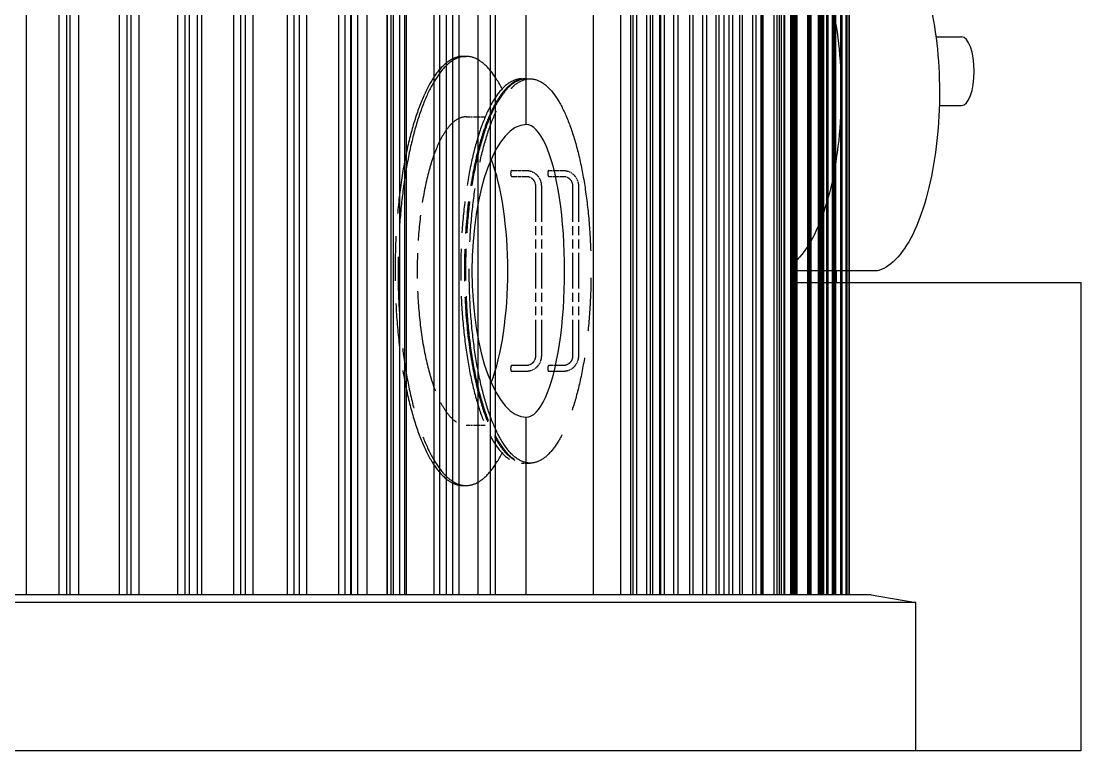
# Model space of a CAD drawing. Header units: millimetres. Extents: x -4172 to 126100, y -2 to 142133.
# Drawn here: x 68230 to 70945, y 42618 to 44488 of the extents above; entities that cross this region are included whole.
import ezdxf

# ---------------------------------------------------------------- set-up
doc = ezdxf.new("R2010")
doc.units = ezdxf.units.MM
doc.header["$LTSCALE"] = 100
doc.linetypes.add('DOUBLE_DASH_CHAIN', pattern=[1.2403, 0.6614, -0.0827, 0.1654, -0.0827, 0.1654, -0.0827])
doc.layers.add('Reference', color=7, linetype='DOUBLE_DASH_CHAIN', lineweight=25)
doc.layers.add('Visible', color=7, linetype='Continuous', lineweight=25)

msp = doc.modelspace()

# ---------------------------------------------------------------- linework, layer by layer
at = {"layer": 'Reference', "ltscale": 0.025294}
for p, q in [((69362.33, 44397.58), (69369.92, 44397.58)), ((69362.33, 43297.58), (69369.92, 43297.58))]:
    msp.add_line(p, q, dxfattribs=at)
at = {"layer": 'Reference', "ltscale": 0.031642}
for p, q in [((69512.2, 44340.08), (69521.69, 44340.08)), ((69524.53, 44340.08), (69534.02, 44340.08)), ((69512.2, 43355.08), (69521.69, 43355.08)), ((69524.53, 43355.08), (69534.02, 43355.08))]:
    msp.add_line(p, q, dxfattribs=at)
at = {"layer": 'Reference', "ltscale": 0.164284}
for p, q in [((69369.92, 44242.58), (69419.04, 44242.58)), ((69369.92, 43452.58), (69419.04, 43452.58))]:
    msp.add_line(p, q, dxfattribs=at)
at = {"layer": 'Reference', "ltscale": 0.12687}
for p, q in [((69486.51, 44105.08), (69524.46, 44105.08)), ((69581.52, 44105.08), (69619.46, 44105.08)), ((69486.51, 44090.08), (69524.46, 44090.08)), ((69581.52, 44090.08), (69619.46, 44090.08)), ((69524.46, 43605.08), (69486.51, 43605.08)), ((69524.46, 43590.08), (69486.51, 43590.08)), ((69619.46, 43605.08), (69581.52, 43605.08)), ((69619.46, 43590.08), (69581.52, 43590.08))]:
    msp.add_line(p, q, dxfattribs=at)
at = {"layer": 'Reference', "ltscale": 1.380694}
for p, q in [((69547.78, 44065.08), (69547.78, 43630.08)), ((69562.78, 44065.08), (69562.78, 43630.08)), ((69642.79, 44065.08), (69642.79, 43630.08)), ((69657.79, 44065.08), (69657.79, 43630.08))]:
    msp.add_line(p, q, dxfattribs=at)
at = {"layer": 'Reference', "ltscale": 9.441175}
msp.add_ellipse((69369.92, 43847.58), major_axis=(0, -550), ratio=0.3166891, start_param=2.5833181, end_param=6.8414599, dxfattribs=at)
at = {"layer": 'Reference', "ltscale": 6.965557}
msp.add_ellipse((69362.33, 43847.58), major_axis=(0, -550), ratio=0.3166891, start_param=3.1415927, end_param=6.2831853, dxfattribs=at)
at = {"layer": 'Reference', "ltscale": 4.911191}
for centre in [(69512.2, 43847.58), (69524.53, 43847.58)]:
    msp.add_ellipse(centre, major_axis=(0, -492.5), ratio=0.3166891, start_param=3.1415927, end_param=6.2831853, dxfattribs=at)
at = {"layer": 'Reference', "ltscale": 4.939713}
msp.add_ellipse((69521.69, 43847.58), major_axis=(0, -492.5), ratio=0.3166891, start_param=3.1324703, end_param=6.2923077, dxfattribs=at)
at = {"layer": 'Reference', "ltscale": 8.316452}
msp.add_ellipse((69534.02, 43847.58), major_axis=(0, -492.5), ratio=0.3166891, dxfattribs=at)
at = {"layer": 'Reference', "ltscale": 3.938905}
msp.add_ellipse((69369.92, 43847.58), major_axis=(0, 395), ratio=0.3166891, start_param=0, end_param=3.1415927, dxfattribs=at)
at = {"layer": 'Reference', "ltscale": 0.074691}
for centre in [(69486.51, 44097.58), (69581.52, 44097.58), (69486.51, 43597.58), (69581.52, 43597.58)]:
    msp.add_ellipse(centre, major_axis=(0, -7.5), ratio=0.3166891, start_param=3.1415927, end_param=6.2831853, dxfattribs=at)
at = {"layer": 'Reference', "ltscale": 0.198545}
for points, knots in [([(69524.46, 44105.08), (69528.51, 44105.08), (69532.56, 44104.4), (69540.25, 44101.77), (69543.89, 44099.81), (69550.38, 44094.84), (69553.23, 44091.83), (69557.9, 44085.05), (69559.72, 44081.29), (69562.16, 44073.38), (69562.78, 44069.23), (69562.78, 44065.08), (69562.78, 44065.08), (69562.78, 44065.08)], [0, 0, 0, 0, 0.3140622, 0.3140622, 0.6282215, 0.6282215, 0.9423808, 0.9423808, 1.25654, 1.25654, 1.5706993, 1.5706993, 1.5707963, 1.5707963, 1.5707963, 1.5707963]), ([(69619.46, 44105.08), (69623.52, 44105.08), (69627.57, 44104.4), (69635.26, 44101.77), (69638.89, 44099.81), (69645.38, 44094.84), (69648.24, 44091.83), (69652.91, 44085.05), (69654.73, 44081.29), (69657.17, 44073.38), (69657.79, 44069.23), (69657.79, 44065.08), (69657.79, 44065.08), (69657.79, 44065.08)], [0, 0, 0, 0, 0.3140622, 0.3140622, 0.6282215, 0.6282215, 0.9423808, 0.9423808, 1.25654, 1.25654, 1.5706993, 1.5706993, 1.5707963, 1.5707963, 1.5707963, 1.5707963]), ([(69562.78, 43630.08), (69562.78, 43625.93), (69562.16, 43621.78), (69559.72, 43613.87), (69557.91, 43610.11), (69553.24, 43603.33), (69550.38, 43600.32), (69543.89, 43595.35), (69540.26, 43593.39), (69532.57, 43590.76), (69528.51, 43590.08), (69524.46, 43590.08)], [1.5707963, 1.5707963, 1.5707963, 1.5707963, 1.8849556, 1.8849556, 2.1991149, 2.1991149, 2.5132741, 2.5132741, 2.8274334, 2.8274334, 3.1415927, 3.1415927, 3.1415927, 3.1415927]), ([(69657.79, 43630.08), (69657.79, 43625.93), (69657.17, 43621.78), (69654.73, 43613.87), (69652.91, 43610.11), (69648.24, 43603.33), (69645.39, 43600.32), (69638.9, 43595.35), (69635.26, 43593.39), (69627.57, 43590.76), (69623.52, 43590.08), (69619.46, 43590.08)], [1.5707963, 1.5707963, 1.5707963, 1.5707963, 1.8849556, 1.8849556, 2.1991149, 2.1991149, 2.5132741, 2.5132741, 2.8274334, 2.8274334, 3.1415927, 3.1415927, 3.1415927, 3.1415927])]:
    msp.add_open_spline(points, degree=3, knots=knots, dxfattribs=at)
at = {"layer": 'Reference', "ltscale": 0.125827}
for points, knots in [([(69524.46, 44090.08), (69526.86, 44090.08), (69529.26, 44089.68), (69533.85, 44088.11), (69536.04, 44086.93), (69539.99, 44083.9), (69541.76, 44082.04), (69544.68, 44077.81), (69545.83, 44075.43), (69547.38, 44070.42), (69547.78, 44067.78), (69547.78, 44065.12), (69547.78, 44065.1), (69547.78, 44065.08)], [0, 0, 0, 0, 0.3141593, 0.3141593, 0.6283185, 0.6283185, 0.9424778, 0.9424778, 1.2566371, 1.2566371, 1.5682278, 1.5682278, 1.5707963, 1.5707963, 1.5707963, 1.5707963]), ([(69619.46, 44090.08), (69621.86, 44090.08), (69624.26, 44089.68), (69628.85, 44088.11), (69631.04, 44086.93), (69635, 44083.9), (69636.77, 44082.04), (69639.69, 44077.81), (69640.84, 44075.43), (69642.38, 44070.42), (69642.78, 44067.78), (69642.79, 44065.12), (69642.79, 44065.1), (69642.79, 44065.08)], [0, 0, 0, 0, 0.3141593, 0.3141593, 0.6283185, 0.6283185, 0.9424778, 0.9424778, 1.2566371, 1.2566371, 1.5682278, 1.5682278, 1.5707963, 1.5707963, 1.5707963, 1.5707963]), ([(69547.78, 43630.08), (69547.78, 43627.45), (69547.39, 43624.83), (69545.88, 43619.84), (69544.75, 43617.48), (69541.86, 43613.24), (69540.11, 43611.36), (69536.17, 43608.31), (69533.99, 43607.12), (69529.4, 43605.51), (69527.01, 43605.1), (69524.56, 43605.08), (69524.51, 43605.08), (69524.46, 43605.08)], [1.5707963, 1.5707963, 1.5707963, 1.5707963, 1.8810105, 1.8810105, 2.1925666, 2.1925666, 2.5067258, 2.5067258, 2.8208851, 2.8208851, 3.1350444, 3.1350444, 3.1415927, 3.1415927, 3.1415927, 3.1415927]), ([(69642.79, 43630.08), (69642.79, 43627.45), (69642.4, 43624.83), (69640.88, 43619.84), (69639.75, 43617.48), (69636.87, 43613.24), (69635.11, 43611.36), (69631.17, 43608.31), (69628.99, 43607.12), (69624.41, 43605.51), (69622.01, 43605.1), (69619.56, 43605.08), (69619.51, 43605.08), (69619.46, 43605.08)], [1.5707963, 1.5707963, 1.5707963, 1.5707963, 1.8810105, 1.8810105, 2.1925666, 2.1925666, 2.5067258, 2.5067258, 2.8208851, 2.8208851, 3.1350444, 3.1350444, 3.1415927, 3.1415927, 3.1415927, 3.1415927])]:
    msp.add_open_spline(points, degree=3, knots=knots, dxfattribs=at)
at = {"layer": 'Visible'}
for p, q in [((68326.5, 48882.58), (68326.5, 43017.58)), ((68347.51, 43017.58), (68347.51, 48882.58)), ((68356.28, 43017.58), (68356.28, 48882.58)), ((68377.29, 48882.58), (68377.29, 43017.58)), ((68481.65, 48882.58), (68481.65, 43017.58)), ((68501.89, 43017.58), (68501.89, 48882.58)), ((68511.84, 43017.58), (68511.84, 48882.58)), ((68532.08, 48882.58), (68532.08, 43017.58)), ((68630.96, 48882.58), (68630.96, 43017.58)), ((68650.41, 43017.58), (68650.41, 48882.58)), ((68661.54, 43017.58), (68661.54, 48882.58)), ((68680.99, 48882.58), (68680.99, 43017.58)), ((68774.34, 48882.58), (68774.34, 43017.58)), ((68793, 43017.58), (68793, 48882.58)), ((68805.3, 43017.58), (68805.3, 48882.58)), ((68823.96, 48882.58), (68823.96, 43017.58)), ((68911.73, 48882.58), (68911.73, 43017.58)), ((68929.58, 43017.58), (68929.58, 48882.58)), ((68943.05, 43017.58), (68943.05, 48882.58)), ((68960.9, 48882.58), (68960.9, 43017.58)), ((69043.05, 48882.58), (69043.05, 43017.58)), ((69060.09, 43017.58), (69060.09, 48882.58)), ((69074.72, 43017.58), (69074.72, 48882.58)), ((69091.76, 48882.58), (69091.76, 43017.58)), ((69168.24, 48882.58), (69168.24, 43017.58)), ((69184.46, 43017.58), (69184.46, 48882.58)), ((69200.23, 43017.58), (69200.23, 48882.58)), ((69216.45, 48882.58), (69216.45, 43017.58)), ((69287.23, 48882.58), (69287.23, 43017.58)), ((69302.62, 43017.58), (69302.62, 48882.58)), ((69319.54, 43017.58), (69319.54, 48882.58)), ((69334.93, 48882.58), (69334.93, 43017.58)), ((69399.97, 48882.58), (69399.97, 43017.58)), ((69432.57, 43017.58), (69432.57, 48882.58)), ((69798.36, 43017.58), (69798.36, 48882.58)), ((69831.98, 48882.58), (69831.98, 43017.58)), ((69867.88, 48882.58), (69867.88, 43017.58)), ((69878.13, 43017.58), (69878.13, 48882.58)), ((69901.71, 43017.58), (69901.71, 48882.58)), ((69911.97, 48882.58), (69911.97, 43017.58)), ((69941.98, 48882.58), (69941.98, 43017.58)), ((69951.35, 43017.58), (69951.35, 48882.58)), ((69976, 43017.58), (69976, 48882.58)), ((69985.38, 48882.58), (69985.38, 43017.58)), ((70009.48, 48882.58), (70009.48, 43017.58)), ((70017.97, 43017.58), (70017.97, 48882.58)), ((70043.68, 43017.58), (70043.68, 48882.58)), ((70052.18, 48882.58), (70052.18, 43017.58)), ((70070.35, 48882.58), (70070.35, 43017.58)), ((70077.97, 43017.58), (70077.97, 48882.58)), ((70104.72, 43017.58), (70104.72, 48882.58)), ((70112.33, 48882.58), (70112.33, 43017.58)), ((70124.57, 48882.58), (70124.57, 43017.58)), ((70131.29, 43017.58), (70131.29, 48882.58)), ((70159.08, 43017.58), (70159.08, 48882.58)), ((70165.8, 48882.58), (70165.8, 43017.58)), ((70172.11, 48882.58), (70172.11, 43017.58)), ((70177.94, 43017.58), (70177.94, 48882.58)), ((70204.08, 48882.58), (70204.08, 43017.58)), ((70206.73, 43017.58), (70206.73, 48882.58)), ((70209.96, 43017.58), (70209.96, 48882.58)), ((70210.68, 43017.58), (70210.68, 48882.58)), ((70212.56, 48882.58), (70212.56, 43017.58)), ((70212.93, 48882.58), (70212.93, 43017.58)), ((70215.67, 48882.58), (70215.67, 43017.58)), ((70216.78, 43017.58), (70216.78, 48882.58)), ((70217.86, 43017.58), (70217.86, 48882.58)), ((70245.18, 43017.58), (70245.18, 48882.58)), ((70245.41, 48882.58), (70245.41, 43017.58)), ((70247.02, 48882.58), (70247.02, 43017.58)), ((70247.66, 43017.58), (70247.66, 48882.58)), ((70249.27, 48882.58), (70249.27, 43017.58)), ((70250.39, 43017.58), (70250.39, 48882.58)), ((70251.06, 43017.58), (70251.06, 48882.58)), ((70252.6, 48882.58), (70252.6, 43017.58)), ((70272.93, 43017.58), (70272.93, 48882.58)), ((70274.37, 48882.58), (70274.37, 43017.58)), ((70276.11, 48882.58), (70276.11, 43017.58)), ((70277.5, 43017.58), (70277.5, 48882.58)), ((70279.99, 48882.58), (70279.99, 43017.58)), ((70281.85, 43017.58), (70281.85, 48882.58)), ((70284.08, 43017.58), (70284.08, 48882.58)), ((70285.88, 48882.58), (70285.88, 43017.58)), ((70293.91, 43017.58), (70293.91, 48882.58)), ((70294.95, 48882.58), (70294.95, 43017.58)), ((70296.2, 48882.58), (70296.2, 43017.58)), ((70297.19, 43017.58), (70297.19, 48882.58)), ((70307.82, 48882.58), (70307.82, 43017.58)), ((70308.13, 43017.58), (70308.13, 48882.58)), ((70308.77, 48882.58), (70308.77, 43017.58)), ((70309.26, 43017.58), (70309.26, 48882.58)), ((70309.51, 48882.58), (70309.51, 43017.58)), ((70310.09, 43017.58), (70310.09, 48882.58)), ((70311, 43017.58), (70311, 48882.58)), ((70312.4, 48882.58), (70312.4, 43017.58)), ((70315.57, 43017.58), (70315.57, 48882.58)), ((70315.8, 48882.58), (70315.8, 43017.58)), ((70316.05, 48882.58), (70316.05, 43017.58)), ((70316.22, 43017.58), (70316.22, 48882.58)), ((70316.78, 43017.58), (70316.78, 48882.58)), ((70316.78, 43017.58), (70316.78, 48882.58)), ((70328.86, 48882.58), (70328.86, 43017.58)), ((70329.9, 43017.58), (70329.9, 48882.58)), ((70331.14, 43017.58), (70331.14, 48882.58)), ((70332.13, 48882.58), (70332.13, 43017.58)), ((70343.11, 48882.58), (70343.11, 43017.58)), ((70343.75, 43017.58), (70343.75, 48882.58)), ((70344.49, 43017.58), (70344.49, 48882.58)), ((70345.08, 48882.58), (70345.08, 43017.58)), ((70350.57, 48882.58), (70350.57, 43017.58)), ((70350.8, 43017.58), (70350.8, 48882.58)), ((70351.05, 43017.58), (70351.05, 48882.58)), ((70351.22, 48882.58), (70351.22, 43017.58)), ((70351.78, 43017.58), (70351.78, 48882.58)), ((68244.17, 43017.58), (68244.17, 48877.58)), ((68693.5, 43017.58), (68693.5, 48877.58)), ((69076.54, 43017.58), (69076.54, 48877.58)), ((69116.27, 43017.58), (69116.27, 48877.58)), ((69167.56, 43017.58), (69167.56, 48877.58)), ((69177.75, 43017.58), (69177.75, 48877.58)), ((69212.7, 43017.58), (69212.7, 48877.58)), ((69524.06, 44222.58), (69524.06, 48877.58)), ((69766.77, 43017.58), (69766.77, 48877.58)), ((69806.97, 43017.58), (69806.97, 48877.58)), ((69841.92, 43017.58), (69841.92, 48877.58)), ((69848.14, 43017.58), (69848.14, 48877.58)), ((69865.84, 43017.58), (69865.84, 48877.58)), ((70031.16, 43017.58), (70031.16, 48877.58)), ((70127.26, 43017.58), (70127.26, 48877.58)), ((70166.87, 43017.58), (70166.87, 48877.58)), ((70184.58, 43017.58), (70184.58, 48877.58)), ((70186.67, 43017.58), (70186.67, 48877.58)), ((70201.67, 43017.58), (70201.67, 48877.58)), ((69351.08, 44517.58), (69351.08, 43017.58)), ((69445.31, 43017.58), (69445.31, 44517.58)), ((69696.49, 43017.58), (69696.49, 44517.58)), ((69790.87, 44517.58), (69790.87, 43017.58)), ((70573.47, 44447.58), (70638.89, 44447.58)), ((70582.03, 44271.58), (70638.89, 44271.58)), ((70420.74, 43847.58), (70201.67, 43847.58)), ((70318.51, 43817.58), (70318.51, 43847.58)), ((70201.67, 43817.58), (70944.53, 43817.58)), ((70944.53, 43817.58), (70944.53, 42617.58)), ((69524.06, 43017.58), (69524.06, 43472.58)), ((70521.78, 42997.58), (64440.75, 42997.58)), ((70407.78, 43017.58), (65393.8, 43017.58)), ((70407.78, 43017.58), (70521.78, 42997.58)), ((70521.78, 42617.58), (70521.78, 42997.58)), ((70521.78, 42617.58), (65164.73, 42617.58)), ((70944.53, 42617.58), (70521.78, 42617.58))]:
    msp.add_line(p, q, dxfattribs=at)
for centre, major_axis, ratio, start_param, end_param in [((70638.89, 44359.58), (0, 88), 0.3704216, 3.1415927, 6.2831853), ((69524.06, 43847.58), (0, -375), 0.3710289, 3.1415927, 6.2831853), ((69524.06, 43847.58), (0, -375), 0.2623493, 0, 3.1415927), ((69358.07, 43847.58), (0, 375), 0.3166891, 3.8408457, 5.5839323)]:
    msp.add_ellipse(centre, major_axis=major_axis, ratio=ratio, start_param=start_param, end_param=end_param, dxfattribs=at)
for points, knots in [([(70201.67, 44716.17), (70201.78, 44716.13), (70201.89, 44716.09), (70202, 44716.05), (70215.88, 44710.97), (70229.69, 44700.2), (70242.78, 44683.91), (70255.8, 44667.73), (70268.11, 44646.09), (70279.12, 44619.66), (70290.05, 44593.43), (70299.7, 44562.48), (70307.57, 44527.93), (70315.39, 44493.57), (70321.46, 44455.67), (70325.4, 44415.67), (70329.33, 44375.9), (70331.16, 44334.07), (70330.7, 44291.87), (70330.25, 44249.9), (70327.55, 44207.58), (70322.58, 44166.7), (70317.5, 44124.84), (70310.06, 44084.5), (70300.47, 44047.53), (70291.2, 44011.82), (70279.94, 43979.28), (70267.04, 43951.39), (70254.2, 43923.63), (70239.76, 43900.48), (70224.22, 43883.11), (70216.92, 43874.96), (70209.38, 43868.08), (70201.67, 43862.54)], [1.8024658, 1.8024658, 1.8024658, 1.8024658, 1.8048237, 1.8048237, 1.8048237, 2.0988994, 2.0988994, 2.0988994, 2.3912286, 2.3912286, 2.3912286, 2.6815014, 2.6815014, 2.6815014, 2.9701515, 2.9701515, 2.9701515, 3.2572424, 3.2572424, 3.2572424, 3.5428353, 3.5428353, 3.5428353, 3.8352237, 3.8352237, 3.8352237, 4.1176484, 4.1176484, 4.1176484, 4.3987915, 4.3987915, 4.3987915, 4.5308168, 4.5308168, 4.5308168, 4.5308168]), ([(70434.82, 44719.5), (70441.1, 44719.5), (70447.42, 44718.36), (70453.72, 44716.05), (70467.61, 44710.97), (70481.41, 44700.2), (70494.5, 44683.91), (70507.52, 44667.73), (70519.83, 44646.09), (70530.84, 44619.66), (70541.77, 44593.43), (70551.42, 44562.48), (70559.29, 44527.93), (70567.11, 44493.57), (70573.18, 44455.67), (70577.12, 44415.67), (70581.05, 44375.9), (70582.88, 44334.07), (70582.43, 44291.87), (70581.98, 44249.9), (70579.27, 44207.58), (70574.31, 44166.7), (70569.23, 44124.84), (70561.78, 44084.5), (70552.19, 44047.53), (70542.93, 44011.82), (70531.66, 43979.28), (70518.76, 43951.39), (70505.93, 43923.63), (70491.48, 43900.48), (70475.94, 43883.11), (70460.48, 43865.83), (70443.94, 43854.28), (70426.94, 43849.16), (70424.88, 43848.54), (70422.82, 43848.01), (70420.74, 43847.58)], [1.6712839, 1.6712839, 1.6712839, 1.6712839, 1.8048237, 1.8048237, 1.8048237, 2.0988994, 2.0988994, 2.0988994, 2.3912286, 2.3912286, 2.3912286, 2.6815014, 2.6815014, 2.6815014, 2.9701515, 2.9701515, 2.9701515, 3.2572424, 3.2572424, 3.2572424, 3.5428353, 3.5428353, 3.5428353, 3.8352237, 3.8352237, 3.8352237, 4.1176484, 4.1176484, 4.1176484, 4.3987915, 4.3987915, 4.3987915, 4.6784958, 4.6784958, 4.6784958, 4.712389, 4.712389, 4.712389, 4.712389])]:
    msp.add_open_spline(points, degree=3, knots=knots, dxfattribs=at)

doc.saveas('drawing.dxf')
